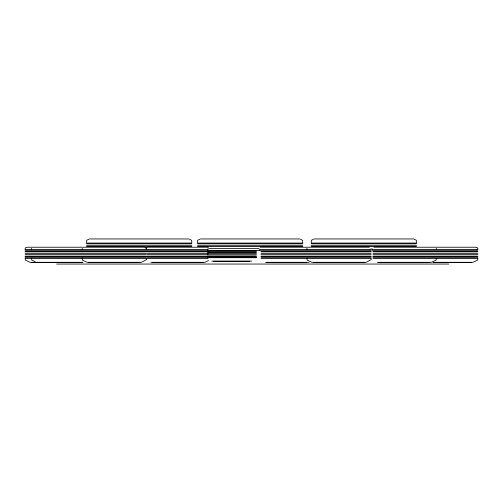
<?xml version="1.0" encoding="UTF-8"?>
<svg xmlns="http://www.w3.org/2000/svg" width="503" height="503" viewBox="0 0 503 503"><rect width="100%" height="100%" fill="white"/><g stroke="black" fill="none" stroke-linecap="round" stroke-linejoin="round"><path stroke-width="0.75" d="M145.675 248.186L147.046 247.394M206.28 261.635L204.935 262.302L150.812 262.302M206.827 261.378L208.475 260.598M26.533 247.394L25.2 248.073L25.15 249.733L207.94 249.733M88.786 239.239L86.598 240.346L86.51 243.068L191.8 243.068L191.712 240.346L189.53 239.239M199.741 239.239L197.553 240.346L197.465 243.068L302.756 243.068L302.668 240.346L300.48 239.239M313.507 239.239L311.319 240.346L311.238 243.068L416.522 243.068L416.44 240.346L414.252 239.239M89.389 238.95L188.927 238.95M200.345 238.95L299.876 238.95M314.111 238.95L413.648 238.95M86.51 243.848L191.8 243.848M197.465 243.848L302.756 243.848M311.238 243.848L416.522 243.848M86.51 245.709L191.8 245.709M197.465 245.709L302.756 245.709M311.238 245.709L416.522 245.709M86.51 246.489L191.8 246.489M197.465 246.489L302.756 246.489M311.238 246.489L416.522 246.489M26.904 247.225L144.657 247.225M147.417 247.225L208.104 247.225L208.104 249.268M260.089 247.225L369.378 247.225M373.855 247.225L476.096 247.225M209.141 248.444L259.058 248.444M370.812 248.972L372.427 248.972M259.202 249.733L371.132 249.733M372.101 249.733L477.85 249.733L477.8 248.073L476.467 247.394M25.15 250.205L207.94 250.205M259.202 250.205L371.132 250.205M372.101 250.205L477.85 250.205M207.676 250.557L259.768 250.557M207.676 250.953L256.429 250.953M25.15 251.343L146.411 251.343M147.14 251.343L207.94 251.343M261.032 251.343L371.132 251.343M372.975 251.343L477.85 251.343M25.15 251.821L146.411 251.821M147.14 251.821L207.94 251.821M261.032 251.821L371.132 251.821M372.975 251.821L477.85 251.821M207.676 251.909L256.429 251.909M207.676 252.305L256.429 252.305M25.15 253.336L146.411 253.336M147.14 253.336L207.94 253.336M261.032 253.336L371.132 253.336M372.975 253.336L477.85 253.336M207.676 253.581L256.429 253.581M25.15 254.663L146.411 254.663M147.14 254.663L207.94 254.663M261.032 254.663L371.132 254.663M372.975 254.663L477.85 254.663M207.676 254.694L256.429 254.694M207.676 255.97L256.429 255.97M25.15 256.178L146.411 256.178M147.14 256.178L207.94 256.178M261.032 256.178L371.132 256.178M372.975 256.178L477.85 256.178M207.676 256.367L256.429 256.367M25.15 256.649L146.411 256.649M147.14 256.649L207.94 256.649M261.032 256.649L371.132 256.649M372.975 256.649L477.85 256.649M207.676 257.322L256.429 257.322M207.676 257.718L256.429 257.718M25.15 257.788L81.983 257.788M82.209 257.788L146.411 257.788M147.14 257.788L207.94 257.788M261.032 257.788L371.132 257.788M372.975 257.788L477.85 257.788M81.983 258.259L25.15 258.259L25.351 260.095L30.079 262.302L36.115 262.302M147.14 258.259L207.94 258.259M261.032 258.259L371.132 258.259L371.132 259.686L366.209 262.302L311.86 262.302L307.132 260.095L306.931 258.259M372.975 258.259L477.85 258.259L477.649 260.095L472.921 262.302L432.957 262.302M211.782 261.114L251.682 261.114M213.53 261.302L249.733 261.302M36.524 262.302L83.083 262.302M265.54 262.302L309.125 262.302M377.25 262.302L431.373 262.302L436.101 260.095L436.302 258.259M31.519 262.528L82.385 262.528M88.578 262.528L140.041 262.528M152.239 262.528L203.495 262.528M266.867 262.528L306.811 262.528M313.3 262.528L364.763 262.528M378.684 262.528L429.933 262.528M433.636 262.528L471.481 262.528M56.581 264.05L448.808 264.05M145.027 247.394L146.36 248.073L146.411 249.733M35.179 261.635L31.714 260.02L31.595 258.259M436.302 248.312L436.302 249.733M306.931 248.312L306.931 249.733M82.209 248.312L82.209 249.733M31.595 248.312L31.595 249.733M146.411 259.686L141.488 262.302L87.138 262.302L82.41 260.095L82.209 258.259L146.411 258.259L146.411 259.686"/></g></svg>
